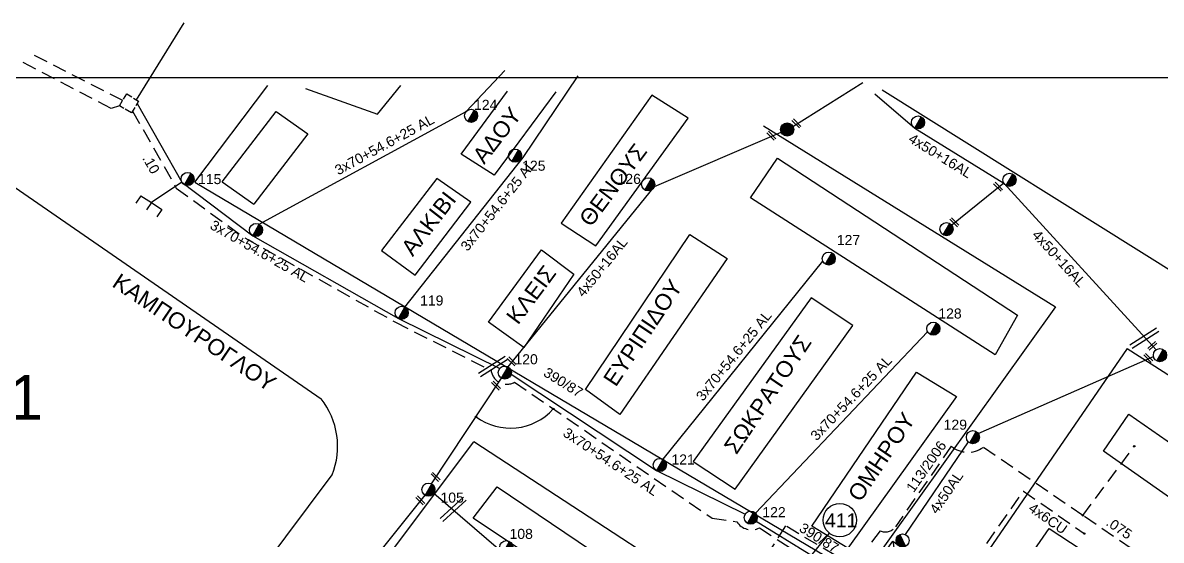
# Model space of a CAD drawing. Header units: millimetres. Extents: x 1421 to 7616, y 908 to 2861.
# Drawn here: x 6067.1 to 6271.6, y 2764.8 to 2857.6 of the extents above; entities that cross this region are included whole.
import ezdxf
from ezdxf.enums import TextEntityAlignment as Align
from ezdxf.lldxf.tags import DXFTag

# ---------------------------------------------------------------- set-up
doc = ezdxf.new("R2010")
doc.units = ezdxf.units.MM
doc.linetypes.add('DASHED', pattern=[19.05, 12.7, -6.35])
for name, color, linetype, lineweight in [('4x6', 7, 'SYN_LINE', 30), ('Άγνωστα', 7, 'Continuous', 30), ('Γυμνά εναέρια ΧΤ (3Φ) 4x50AL', 7, 'Continuous', 30), ('Γυμνά εναέρια ΧΤ και ΦΟΠ (3Φ)   4x50+16AL', 7, 'Continuous', 30), ('Συνεστραμμένα ΧΤ   3x70+54.6+25 AL', 7, 'SYN_LINE', 30), ('Υπόγεια Καλώδια Δικτύου ΧΤ   .075', 7, 'DASHED', 30), ('Υπόγεια Καλώδια Δικτύου ΧΤ   .10', 7, 'DASHED', 30)]:
    doc.layers.add(name, color=color, linetype=linetype, lineweight=lineweight)
for name, color, linetype in [('TEXT ΚΑΛΩΔΙΩΝ', 7, 'Continuous'), ('ΑΓΝΩΣΤΟ ΥΠΟΓΕΙΟ ΚΑΛΩΔΙΟ', 7, 'DASHED'), ('Μηχανική τομή', 7, 'Continuous'), ('Περίπτερο', 7, 'Continuous'), ('Στύλος Ξύλινος', 7, 'Continuous'), ('Στύλος Ξύλινος @ 1', 7, 'Continuous'), ('Στύλος ΦΜ', 7, 'Continuous'), ('Στύλος ΦΜ @ 1', 7, 'Continuous'), ('Συνδέσεις', 7, 'Continuous'), ('Τομή', 7, 'Continuous'), ('Υποσταθμός εναέριος 2 στύλων', 7, 'Continuous'), ('Υποσταθμός πόλεως', 7, 'Continuous'), ('Υπόβαθρο ΔΕΗ', 7, 'Continuous'), ('ΦΥΣΙΚΟ ΑΕΡΙΟ', 7, 'NATURAL_GAS_SUPPLY')]:
    doc.layers.add(name, color=color, linetype=linetype)
doc.styles.add('arial', font='ARIAL.TTF')
doc.styles.get("Standard").update_dxf_attribs({"font": 'ARIAL.TTF', "height": 1.8})
tags = doc.linetypes.add('NATURAL_GAS_SUPPLY', pattern='A,12.7,-5.08,["ΦΑ",Standard,S=2.54,R=0,X=-2.54,Y=-1.27],-5.08', length=22.86).pattern_tags.tags
tags[6] = DXFTag(74, 10)
doc.linetypes.add('SYN_LINE', pattern='A,0.5,-0.0001,["/\\/\\/\\/",Standard,S=0.1,R=0,X=0,Y=-0.05],-0.25', length=0.7501)

# ---------------------------------------------------------------- blocks, each defined once
blk = doc.blocks.new('ΥΠΟΣΤΑΘΜΟΣ ΕΝΑΕΡΙΟΣ ΕΠΙ 2 ΣΤΥΛΩΝ')
at = {"layer": 'Υποσταθμός εναέριος 2 στύλων', "linetype": 'Continuous'}
for points in [[(-11.97, -2.11, 0.574793), (-8.45, -0.07, 0.268822), (-9.64, 1.98)], [(9.68, -2.15, 0.574793), (13.19, -0.1, 0.268822), (12.01, 1.95)]]:
    blk.add_hatch(color=256, dxfattribs=at).paths.add_polyline_path(points)
for p, q in [((-11.97, -2.11), (-9.64, 1.98)), ((9.68, -2.15), (12.01, 1.95))]:
    blk.add_line(p, q, dxfattribs=at)
for centre in [(-10.81, -0.07), (10.84, -0.1)]:
    blk.add_circle(centre, 2.36, dxfattribs=at)
at = {"layer": 'Υποσταθμός πόλεως', "linetype": 'Continuous', "ltscale": 40}
blk.add_lwpolyline([(-8.57, 2.82), (8.57, 2.82), (8.57, -2.82), (-8.57, -2.82)], close=True, dxfattribs=at)
for points in [[(-5.75, 0), (-8.57, 2.82)], [(-8.57, -2.82), (-5.75, 0)], [(-5.75, 0), (5.75, 0)], [(5.75, 0), (8.57, 2.82)], [(8.57, -2.82), (5.75, 0)]]:
    blk.add_lwpolyline(points, dxfattribs=at)
at = {"layer": 'Υποσταθμός εναέριος 2 στύλων', "ltscale": 40, "flags": 1}
for tag, p in [('ΜΕΤΑΣΧΗΜΑΤΙΣΜΟΣ', (14.09, 2.51)), ('ΙΣΧΥΣ', (14.07, -0.28)), ('ΑΡΙΘΜΟΣ', (14.19, -3))]:
    blk.add_attdef(tag, p, '', height=1.8, dxfattribs=at)
blk = doc.blocks.new('ΥΠΑΡΧΩΝ ΤΣΙΜΕΝΤΕΝΙΟΣ ΣΤΥΛΟΣ')
at = {"layer": 'Στύλος ΦΜ'}
blk.add_hatch(color=7, dxfattribs=at).paths.add_polyline_path([(-1.29, -2.28, 0.574793), (2.62, 0, 0.268822), (1.3, 2.27)])
at = {"layer": 'Στύλος ΦΜ', "color": 7}
blk.add_line((-1.29, -2.28), (1.3, 2.27), dxfattribs=at)
blk.add_circle((0, 0), 2.62, dxfattribs=at)
at = {"layer": 'Στύλος ΦΜ', "flags": 4}
for tag, p in [('ΑΡΙΘΜΟΣ', (-4.68, 8.05)), ('ΤΥΠΟΣ', (-4.91, 3.03))]:
    blk.add_attdef(tag, p, '', height=4, dxfattribs=at)
blk = doc.blocks.new('ΥΠΑΡΧΩΝ ΞΥΛΙΝΟΣ ΣΤΥΛΟΣ')
at = {"layer": 'Στύλος Ξύλινος'}
h = blk.add_hatch(color=7, dxfattribs=at)
h.paths.add_polyline_path([(-2.62, 0, 0.270008), (-1.29, -2.28), (1.3, 2.27, 0.576266)])
h.paths.add_polyline_path([(-1.29, -2.28, 0.574793), (2.62, 0, 0.268822), (1.3, 2.27)])
at = {"layer": 'Στύλος Ξύλινος', "color": 7}
blk.add_line((-1.29, -2.28), (1.3, 2.27), dxfattribs=at)
blk.add_circle((0, 0), 2.62, dxfattribs=at)
at = {"layer": 'Στύλος Ξύλινος', "color": 1, "flags": 4}
for tag, p in [('ΑΡΙΘΜΟΣ', (-4.91, 8.6)), ('ΤΥΠΟΣ', (-4.85, 3.39))]:
    blk.add_attdef(tag, p, '', height=4, dxfattribs=at)
blk = doc.blocks.new('_ΣΥΝΔΕΣΗ')
at = {"layer": 'Συνδέσεις', "linetype": 'SYN_LINE', "ltscale": 40}
blk.add_hatch(color=256, dxfattribs=at).paths.add_polyline_path([(0.5, -0.01, 1), (-0.5, -0.01, 1)])
at = {"layer": 'Συνδέσεις'}
blk.add_circle((0, -0.01), 0.5, dxfattribs=at)
blk = doc.blocks.new('ΤΟΜΗ')
at = {"layer": 'Τομή', "ltscale": 40}
for p, q in [((11.33, -0.65), (-11.4, -0.65)), ((11.33, -3.42), (-11.4, -3.42))]:
    blk.add_line(p, q, dxfattribs=at)
blk = doc.blocks.new('ΜΗΧΑΝΙΚΗ ΤΟΜΗ')
at = {"layer": 'Μηχανική τομή', "ltscale": 40}
for p, q in [((-3.79, 1.21), (3.79, 1.21)), ((3.79, -0.34), (-3.79, -0.34))]:
    blk.add_line(p, q, dxfattribs=at)
blk = doc.blocks.new('PILLAR YPOSTATHMOU')
at = {"layer": 'Περίπτερο', "ltscale": 40}
for points in [[(540.43, 2525.12), (540.43, 2526.01), (541.51, 2526.01)], [(541.82, 2526.01), (542.91, 2526.01), (542.91, 2524.95)], [(541.59, 2523.53), (540.43, 2523.53), (540.43, 2524.86)], [(542.91, 2524.59), (542.91, 2523.53), (541.92, 2523.53)]]:
    blk.add_lwpolyline(points, dxfattribs=at)

msp = doc.modelspace()

# ---------------------------------------------------------------- linework, layer by layer
at = {"layer": '4x6', "color": 2, "linetype": 'DASHED', "lineweight": -3, "ltscale": 0.2}
msp.add_lwpolyline([(6231.49, 2751.71), (6246.8, 2773.6), (6257.74, 2765.98)], dxfattribs=at)
at = {"layer": 'Άγνωστα', "lineweight": -3, "ltscale": 0.1}
msp.add_lwpolyline([(7529.06, 1836.26), (5255.84, 1836.26), (5255.84, 2847.77), (7529.06, 2847.77)], close=True, dxfattribs=at)
at = {"layer": 'ΑΓΝΩΣΤΟ ΥΠΟΓΕΙΟ ΚΑΛΩΔΙΟ', "color": 133, "lineweight": -3, "ltscale": 0.2}
msp.add_lwpolyline([(6257.48, 2769.22), (6266.71, 2781.64)], dxfattribs=at)
at = {"layer": 'Γυμνά εναέρια ΧΤ (3Φ) 4x50AL', "color": 1, "lineweight": -3, "ltscale": 0.1}
for points in [[(6238.7, 2783.96), (6270.17, 2797.77)], [(6225.62, 2765.79), (6236.95, 2782.41)]]:
    msp.add_lwpolyline(points, dxfattribs=at)
at = {"layer": 'Γυμνά εναέρια ΧΤ και ΦΟΠ (3Φ)   4x50+16AL', "color": 133, "lineweight": -3, "ltscale": 0.1}
for points in [[(6205.42, 2839.02), (6217.98, 2846.88)], [(6220.12, 2844.86), (6227.3, 2838.71), (6243.27, 2828.86), (6270.64, 2798.94)], [(6154.26, 2795.88), (6180.53, 2828.26), (6203.32, 2837.97)], [(6243.27, 2828.86), (6233.95, 2821.29)]]:
    msp.add_lwpolyline(points, dxfattribs=at)
at = {"layer": 'Γυμνά εναέρια ΧΤ και ΦΟΠ (3Φ)   4x50+16AL', "color": 5, "lineweight": -3, "ltscale": 0.1}
msp.add_lwpolyline([(6140.94, 2773.21), (6152.99, 2762.86), (6177.28, 2745.81), (6200.07, 2733.55)], dxfattribs=at)
at = {"layer": 'Συνεστραμμένα ΧΤ   3x70+54.6+25 AL', "color": 5, "lineweight": 30, "ltscale": 15}
msp.add_lwpolyline([(6087.55, 2843.78), (6096.11, 2857.61)], dxfattribs=at)
at = {"layer": 'Συνεστραμμένα ΧΤ   3x70+54.6+25 AL', "color": 2, "lineweight": -3, "ltscale": 15}
for points in [[(6109.58, 2821.46), (6146.72, 2841.69), (6153.68, 2849.03)], [(6135.73, 2806.61), (6156.97, 2833.45), (6166.87, 2848.1)], [(6087.64, 2843.16), (6095.67, 2829.02), (6108.41, 2819.42), (6134.57, 2804.56), (6152.77, 2795.61)]]:
    msp.add_lwpolyline(points, dxfattribs=at)
at = {"layer": 'Συνεστραμμένα ΧΤ   3x70+54.6+25 AL', "color": 27, "lineweight": -3, "ltscale": 15}
for points in [[(6182.11, 2779.31), (6210.77, 2814.83)], [(6198.71, 2769.64), (6229.6, 2802.16)], [(6140.54, 2774.89), (6153.1, 2793.84)], [(6154.83, 2794.6), (6180.94, 2777.27), (6196.83, 2769.45)], [(6083.63, 2699.17), (6110.48, 2736.75), (6139.38, 2772.84)], [(6198.84, 2768.22), (6217.84, 2756.46)]]:
    msp.add_lwpolyline(points, dxfattribs=at)
at = {"layer": 'Υπόβαθρο ΔΕΗ', "lineweight": -3, "ltscale": 0.1}
for points in [[(6098.01, 2829.01), (6111.13, 2846.37)], [(6117.89, 2845.85), (6130.81, 2841.19), (6135.02, 2846.37)], [(6162.81, 2845.22), (6151.75, 2830.28), (6145.81, 2834.04), (6154.13, 2845.36)], [(6296.95, 2844.63), (6275.37, 2811.81), (6221.42, 2845.55)], [(6102.92, 2829.09), (6112.62, 2841.67)], [(6112.62, 2841.67), (6118.32, 2837.68)], [(6200.15, 2839.15), (6252.58, 2806.65), (6217.82, 2758.12)], [(6118.32, 2837.68), (6108.62, 2825.09)], [(6064.81, 2828.75), (6120.68, 2790.15)], [(6098.01, 2829.01), (6217.82, 2758.12)], [(6102.92, 2829.09), (6108.62, 2825.09)], [(6187.51, 2778.92), (6195.07, 2773.95), (6216.18, 2803.29), (6208.68, 2808.27), (6187.51, 2778.92)], [(6265.44, 2799.18), (6164.2, 2652.01)], [(6265.44, 2799.18), (6310.21, 2770.62), (6207.08, 2624.51)], [(6086.15, 2699.98), (6148.13, 2782.43)], [(6144.92, 2661.47), (6204.23, 2745.84), (6148.13, 2782.43)], [(6072.55, 2709.53), (6122.67, 2776.52)], [(6147.98, 2768.73), (6152.28, 2774.34), (6200.93, 2741.59), (6196.99, 2736.09), (6147.98, 2768.73)]]:
    msp.add_lwpolyline(points, dxfattribs=at)
for points in [[(6170.01, 2817.57), (6186.62, 2840.5), (6180.08, 2844.62), (6163.77, 2821.64)], [(6202.65, 2833.34), (6245.76, 2805.18), (6241.71, 2798.02), (6197.81, 2826.23)], [(6137.6, 2812.32), (6147.56, 2825.42), (6141.49, 2829.65), (6131.52, 2816.75)], [(6168.15, 2791.81), (6186.93, 2819.65), (6193.62, 2815.35), (6174.36, 2787.36)], [(6150.72, 2803.9), (6160.27, 2816.86), (6166.08, 2812.49), (6157.08, 2799.37)], [(6208.79, 2767.3), (6227.63, 2794.94), (6234.82, 2790.56), (6215.26, 2763.38)], [(6261.17, 2780.74), (6265.72, 2787.39), (6280.91, 2776.89), (6276.29, 2770.18)], [(6246.44, 2759.74), (6251.41, 2766.88), (6266.95, 2756.7), (6261.53, 2749.43)]]:
    msp.add_lwpolyline(points, close=True, dxfattribs=at)
at = {"layer": 'Υπόβαθρο ΔΕΗ', "color": 7, "ltscale": 0.1}
for points in [[(6095.67, 2829.02), (6090.21, 2825.35)], [(6088.32, 2826.58), (6087.44, 2825.27)], [(6088.32, 2826.58), (6090.21, 2825.35)], [(6090.21, 2825.35), (6089.33, 2824.04)], [(6090.21, 2825.35), (6092.1, 2824.13)], [(6092.1, 2824.13), (6091.21, 2822.81)]]:
    msp.add_lwpolyline(points, dxfattribs=at)
at = {"layer": 'Υπόβαθρο ΔΕΗ', "lineweight": -3}
msp.add_lwpolyline([(6208.11, 2761.25), (6211.97, 2766.04)], dxfattribs=at)
msp.add_circle((6213.84, 2768.39), 3, dxfattribs=at)
at = {"layer": 'Υπόβαθρο ΔΕΗ', "lineweight": -3, "ltscale": 0.1}
msp.add_arc((6110.05, 2781.64), 13.61, 337.8963, 38.684, dxfattribs=at)
at = {"layer": 'Υπόβαθρο ΔΕΗ', "lineweight": -3}
msp.add_arc((6154.65, 2795.34), 10.44, 233.9477, 317.8362, dxfattribs=at)
at = {"layer": 'Υπόγεια Καλώδια Δικτύου ΧΤ   .075', "color": 133, "lineweight": -3, "ltscale": 0.2}
msp.add_lwpolyline([(6299.08, 2764.21), (6288.17, 2748.47), (6272.47, 2759.04), (6257.48, 2769.22), (6239.58, 2781.44, -0.335233), (6233.85, 2781.63), (6223.82, 2767.2, -0.371425), (6221.06, 2766.49), (6216.31, 2760.1), (6204.07, 2767.38), (6200.66, 2762.02), (6212.31, 2754.05), (6200.31, 2737.78)], format="xyb", dxfattribs=at)
at = {"layer": 'Υπόγεια Καλώδια Δικτύου ΧΤ   .10', "color": 1, "lineweight": -3, "ltscale": 0.2}
msp.add_lwpolyline([(6084.49, 2842.72), (6082.97, 2842.25), (6066.18, 2850.99)], dxfattribs=at)
at = {"layer": 'Υπόγεια Καλώδια Δικτύου ΧΤ   .10', "color": 27, "lineweight": -3, "ltscale": 0.2}
msp.add_lwpolyline([(6085.05, 2843.65), (6069.23, 2851.73)], dxfattribs=at)
at = {"layer": 'Υπόγεια Καλώδια Δικτύου ΧΤ   .10', "color": 133, "lineweight": -3, "ltscale": 0.2}
msp.add_lwpolyline([(6086.82, 2841.78), (6094.68, 2827.97), (6106.96, 2819.03), (6134.02, 2803.91), (6151.22, 2795.24, 0.534141), (6155.4, 2793.13), (6190.94, 2768.72), (6195.33, 2768.1, 0.380635), (6199.4, 2767), (6205.77, 2762.84)], format="xyb", dxfattribs=at)

# ---------------------------------------------------------------- block references
at = {"layer": 'Μηχανική τομή', "lineweight": -3, "xscale": 0.2499999999999672, "yscale": 0.2499999999999672, "zscale": 0.2499999999999672}
for p, rotation in [((6205.98, 2839.48), 314.9247676703968), ((6201.46, 2837.26), 314.9247676703968), ((6242.18, 2828.11), 314.9247676703968), ((6234.35, 2821.75), 314.9247676703968), ((6269.89, 2799.74), 221.7793487965854), ((6154.84, 2796.79), 314.9247676703968), ((6269.16, 2797.41), 314.9247676703968), ((6152.03, 2792.46), 314.9247676703968), ((6141.16, 2776.06), 314.9247676703968), ((6138.43, 2771.85), 314.9247676703968)]:
    msp.add_blockref('ΜΗΧΑΝΙΚΗ ΤΟΜΗ', p, dxfattribs=dict(at, rotation=rotation))
at = {"layer": 'Στύλος Ξύλινος @ 1', "lineweight": -3, "ltscale": 40, "xscale": 0.4499999999998181, "yscale": 0.4499999999998181, "zscale": 0.4499999999998181}
msp.add_blockref('ΥΠΑΡΧΩΝ ΞΥΛΙΝΟΣ ΣΤΥΛΟΣ', (6204.38, 2838.47), dxfattribs=at)
at = {"layer": 'Στύλος ΦΜ @ 1', "lineweight": -3, "ltscale": 40}
ref = msp.add_blockref('ΥΠΑΡΧΩΝ ΤΣΙΜΕΝΤΕΝΙΟΣ ΣΤΥΛΟΣ', (6147.62, 2840.93), dxfattribs=dict(at, xscale=0.4499999999998181, yscale=0.4499999999998181, zscale=0.4499999999998181))
ref.add_attrib('ΤΥΠΟΣ', '124', (6148.15, 2841.99), dxfattribs={"layer": 'Στύλος ΦΜ', "height": 1.8, "flags": 4})
at = {"layer": 'Στύλος ΦΜ @ 1', "lineweight": -3, "ltscale": 40, "xscale": 0.4499999999998181, "yscale": 0.4499999999998181, "zscale": 0.4499999999998181}
for p in [(6227.88, 2839.74), (6244.31, 2829.43), (6108.99, 2820.44), (6233, 2820.6), (6271.33, 2797.98)]:
    msp.add_blockref('ΥΠΑΡΧΩΝ ΤΣΙΜΕΝΤΕΝΙΟΣ ΣΤΥΛΟΣ', p, dxfattribs=at)
at = {"layer": 'Στύλος ΦΜ @ 1', "lineweight": -3, "ltscale": 40}
ref = msp.add_blockref('ΥΠΑΡΧΩΝ ΤΣΙΜΕΝΤΕΝΙΟΣ ΣΤΥΛΟΣ', (6155.52, 2833.78), dxfattribs=dict(at, xscale=0.4499999999998181, yscale=0.4499999999998181, zscale=0.4499999999998181))
ref.add_attrib('ΤΥΠΟΣ', '125', (6156.79, 2831.07), dxfattribs={"layer": 'Στύλος ΦΜ', "height": 1.8, "flags": 4})
ref = msp.add_blockref('ΥΠΑΡΧΩΝ ΤΣΙΜΕΝΤΕΝΙΟΣ ΣΤΥΛΟΣ', (6096.71, 2829.58), dxfattribs=dict(at, xscale=0.4499999999998181, yscale=0.4499999999998181, zscale=0.4499999999998181))
ref.add_attrib('ΤΥΠΟΣ', '115', (6098.58, 2828.67), dxfattribs={"layer": 'Στύλος ΦΜ', "height": 1.8, "flags": 4})
ref = msp.add_blockref('ΥΠΑΡΧΩΝ ΤΣΙΜΕΝΤΕΝΙΟΣ ΣΤΥΛΟΣ', (6179.42, 2828.63), dxfattribs=dict(at, xscale=0.4499999999998181, yscale=0.4499999999998181, zscale=0.4499999999998181))
ref.add_attrib('ΤΥΠΟΣ', '126', (6173.92, 2828.71), dxfattribs={"layer": 'Στύλος ΦΜ', "height": 1.8, "flags": 4})
ref = msp.add_blockref('ΥΠΑΡΧΩΝ ΤΣΙΜΕΝΤΕΝΙΟΣ ΣΤΥΛΟΣ', (6211.85, 2815.31), dxfattribs=dict(at, xscale=0.4499999999998181, yscale=0.4499999999998181, zscale=0.4499999999998181))
ref.add_attrib('ΤΥΠΟΣ', '127', (6213.3, 2817.74), dxfattribs={"layer": 'Στύλος ΦΜ', "height": 1.8, "flags": 4})
ref = msp.add_blockref('ΥΠΑΡΧΩΝ ΤΣΙΜΕΝΤΕΝΙΟΣ ΣΤΥΛΟΣ', (6135.15, 2805.59), dxfattribs=dict(at, xscale=0.4499999999998181, yscale=0.4499999999998181, zscale=0.4499999999998181))
ref.add_attrib('ΤΥΠΟΣ', '119', (6138.46, 2806.89), dxfattribs={"layer": 'Στύλος ΦΜ', "height": 1.8, "flags": 4})
ref = msp.add_blockref('ΥΠΑΡΧΩΝ ΤΣΙΜΕΝΤΕΝΙΟΣ ΣΤΥΛΟΣ', (6230.63, 2802.74), dxfattribs=dict(at, xscale=0.4499999999998181, yscale=0.4499999999998181, zscale=0.4499999999998181))
ref.add_attrib('ΤΥΠΟΣ', '128', (6231.53, 2804.56), dxfattribs={"layer": 'Στύλος ΦΜ', "height": 1.8, "flags": 4})
ref = msp.add_blockref('ΥΠΑΡΧΩΝ ΤΣΙΜΕΝΤΕΝΙΟΣ ΣΤΥΛΟΣ', (6153.68, 2794.86), dxfattribs=dict(at, xscale=0.4499999999998181, yscale=0.4499999999998181, zscale=0.4499999999998181))
ref.add_attrib('ΤΥΠΟΣ', '120', (6155.4, 2796.35), dxfattribs={"layer": 'Στύλος ΦΜ', "height": 1.8, "flags": 4})
ref = msp.add_blockref('ΥΠΑΡΧΩΝ ΤΣΙΜΕΝΤΕΝΙΟΣ ΣΤΥΛΟΣ', (6237.74, 2783.28), dxfattribs=dict(at, xscale=0.4499999999998181, yscale=0.4499999999998181, zscale=0.4499999999998181))
ref.add_attrib('ΤΥΠΟΣ', '129', (6232.48, 2784.61), dxfattribs={"layer": 'Στύλος ΦΜ', "height": 1.8, "flags": 4})
ref = msp.add_blockref('ΥΠΑΡΧΩΝ ΤΣΙΜΕΝΤΕΝΙΟΣ ΣΤΥΛΟΣ', (6181.52, 2778.29), dxfattribs=dict(at, xscale=0.4499999999998181, yscale=0.4499999999998181, zscale=0.4499999999998181))
ref.add_attrib('ΤΥΠΟΣ', '121', (6183.6, 2778.37), dxfattribs={"layer": 'Στύλος ΦΜ', "height": 1.8, "flags": 4})
ref = msp.add_blockref('ΥΠΑΡΧΩΝ ΤΣΙΜΕΝΤΕΝΙΟΣ ΣΤΥΛΟΣ', (6139.96, 2773.86), dxfattribs=dict(at, xscale=0.4499999999998181, yscale=0.4499999999998181, zscale=0.4499999999998181))
ref.add_attrib('ΤΥΠΟΣ', '105', (6142.12, 2771.53), dxfattribs={"layer": 'Στύλος ΦΜ', "height": 1.8, "flags": 4})
ref = msp.add_blockref('ΥΠΑΡΧΩΝ ΤΣΙΜΕΝΤΕΝΙΟΣ ΣΤΥΛΟΣ', (6197.84, 2768.84), dxfattribs=dict(at, xscale=0.4499999999998181, yscale=0.4499999999998181, zscale=0.4499999999998181))
ref.add_attrib('ΤΥΠΟΣ', '122', (6199.92, 2768.92), dxfattribs={"layer": 'Στύλος ΦΜ', "height": 1.8, "flags": 4})
ref = msp.add_blockref('ΥΠΑΡΧΩΝ ΤΣΙΜΕΝΤΕΝΙΟΣ ΣΤΥΛΟΣ', (6153.95, 2763.54), dxfattribs=dict(at, xscale=0.4499999999998181, yscale=0.4499999999998181, zscale=0.4499999999998181))
ref.add_attrib('ΤΥΠΟΣ', '108', (6154.52, 2765.02), dxfattribs={"layer": 'Στύλος ΦΜ', "height": 1.8, "flags": 4})
at = {"layer": 'Συνδέσεις', "lineweight": -3, "xscale": 0.25, "yscale": 0.25, "zscale": 0.25}
for p in [(6148.5, 2786.9), (6162.39, 2788.34), (6266.71, 2781.64), (6257.48, 2769.23), (6257.74, 2765.99)]:
    msp.add_blockref('_ΣΥΝΔΕΣΗ', p, dxfattribs=at)
at = {"layer": 'Τομή', "lineweight": -3}
for p, xscale, yscale, zscale, rotation in [((6268.26, 2801.45), 0.2499999999999999, 0.2499999999999999, 0.2499999999999999, 32.65513411739678), ((6151.26, 2796.35), 0.2499999999999999, 0.2499999999999999, 0.2499999999999999, 32.65513411739678), ((6144.74, 2769.94), 0.2499999999999996, 0.2499999999999996, 0.2499999999999996, 222.5462385209705)]:
    msp.add_blockref('ΤΟΜΗ', p, dxfattribs=dict(at, xscale=xscale, yscale=yscale, zscale=zscale, rotation=rotation))
at = {"layer": 'Υποσταθμός εναέριος 2 στύλων', "lineweight": -3, "xscale": 0.4999999999999994, "yscale": 0.4999999999999994, "zscale": 0.4999999999999994, "rotation": 234.8636320562104}
msp.add_blockref('ΥΠΟΣΤΑΘΜΟΣ ΕΝΑΕΡΙΟΣ ΕΠΙ 2 ΣΤΥΛΩΝ', (6222.03, 2760.29), dxfattribs=at)
at = {"layer": 'ΦΥΣΙΚΟ ΑΕΡΙΟ', "color": 1, "lineweight": 30, "ltscale": 0.1, "rotation": 59.08466964263302}
msp.add_blockref('PILLAR YPOSTATHMOU', (7973.97, 1081.28), dxfattribs=at)

# ---------------------------------------------------------------- texts
at = {"lineweight": -3, "ltscale": 40, "char_height": 2.9, "width": 64.8866, "attachment_point": 1, "style": 'arial'}
for s, insert, rotation in [('ΑΛΚΙΒΙ       ΑΔΟΥ', (6134.84, 2817.33), 52.2094), ('ΚΛΕΙΣ         ΘΕΝΟΥΣ', (6153.72, 2805.02), 53.242), ('ΚΑΜΠΟΥΡΟΓΛΟΥ', (6084.57, 2812.83), 326.0082), ('ΕΥΡΙΠΙΔΟΥ', (6171.18, 2793.76), 56.1603), ('ΣΩΚΡΑΤΟΥΣ', (6192.86, 2781.62), 56.1603), ('ΟΜΗΡΟΥ', (6215.1, 2773.08), 56.1603)]:
    msp.add_mtext(s, dxfattribs=dict(at, insert=insert, rotation=rotation))
at = {"layer": 'TEXT ΚΑΛΩΔΙΩΝ', "lineweight": -3, "ltscale": 0.1, "style": 'arial'}
for s, rotation, p in [(' 3x70+54.6+25 AL', 28.5735, (6131.75, 2835.59)), ('4x50+16AL', 328.3472, (6231.91, 2833.76)), ('  .10', 299.6223, (6089.82, 2832.87)), (' 3x70+54.6+25 AL', 51.6568, (6152.23, 2824.57)), (' 3x70+54.6+25 AL', 330.4066, (6109.34, 2816.82)), ('4x50+16AL', 312.4422, (6253.22, 2815.33)), ('4x50+16AL', 50.9443, (6171.12, 2813.8)), (' 3x70+54.6+25 AL', 51.0999, (6194.57, 2797.62)), (' 3x70+54.6+25 AL', 46.469, (6215.63, 2790.07)), (' 3x70+54.6+25 AL', 326.4299, (6172.42, 2779.07)), (' 4x50AL', 55.7252, (6232.77, 2773.08)), ('4x6CU', 325.1582, (6251.22, 2768.69)), ('  .075', 325.8072, (6263.44, 2767.35))]:
    msp.add_text(s, height=1.8, rotation=rotation, dxfattribs=at).set_placement(p, align=Align.MIDDLE_CENTER)
at = {"layer": 'Άγνωστα', "color": 7, "lineweight": -3, "char_height": 1.8, "width": 4.551914400963141e-14, "attachment_point": 1}
for s, insert, rotation in [('390/87', (6161.4, 2795.91), 327.9774), ('113/2006', (6225.62, 2774.23), 55.129), ('390/87', (6207.33, 2768.03), 327.9566)]:
    msp.add_mtext(s, dxfattribs=dict(at, insert=insert, rotation=rotation))
at = {"layer": 'Άγνωστα', "color": 7, "lineweight": -3, "insert": (6211.17, 2769.6), "char_height": 2.5, "width": 4.551914400963142e-14, "attachment_point": 1}
msp.add_mtext('411', dxfattribs=at)
at = {"layer": 'Υπόβαθρο ΔΕΗ', "lineweight": -3, "insert": (6046.5, 2794.41), "char_height": 8, "width": 84.6573, "attachment_point": 1}
msp.add_mtext('D-51', dxfattribs=at)

doc.saveas('drawing.dxf')
